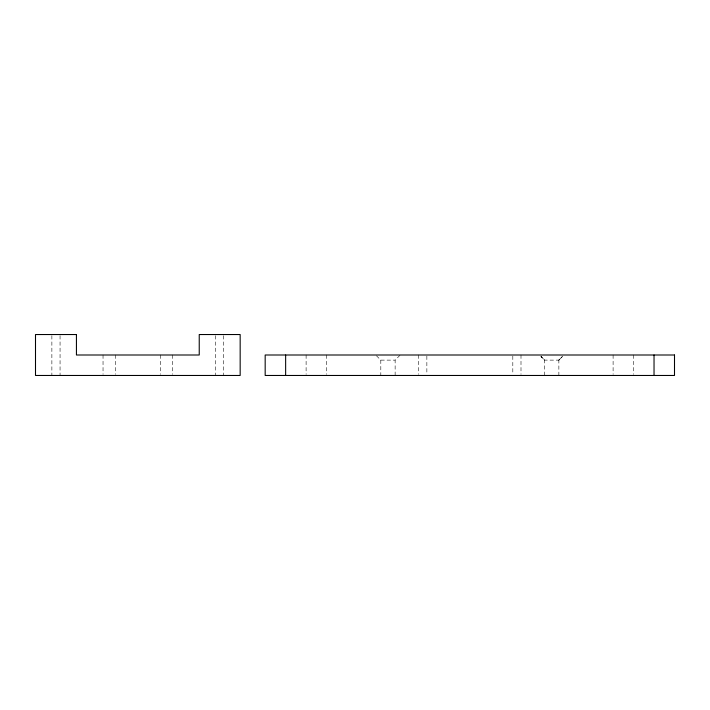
<?xml version="1.0" encoding="UTF-8"?>
<svg xmlns="http://www.w3.org/2000/svg" width="710" height="710" viewBox="0 0 710 710"><rect width="100%" height="100%" fill="white"/><g stroke="black" fill="none" stroke-linecap="round" stroke-linejoin="round"><path stroke-width="0.53" stroke-dasharray="3.55 2.66" d="M544.534 375.466L544.534 360.121L540.94 356.464L544.534 360.121L558.868 360.121L562.453 356.464L558.868 360.121L558.868 375.466M558.868 360.121L562.506 356.464M395.133 375.466L395.133 360.121L400.254 355M376.424 355.728L380.808 360.121L395.133 360.121M540.949 356.464L544.534 360.121M633.568 355L633.568 374.392M613.103 355L613.103 374.392M520.998 355L520.998 374.392M512.815 356.074L512.815 374.392M426.861 356.074L426.861 374.392M418.669 355L418.669 374.392M380.808 360.121L380.808 375.466M326.573 355L326.573 374.392M306.108 355L306.108 374.392M223.597 335.644L223.597 375.466M215.405 335.644L215.405 375.466M172.628 355L172.628 374.392M160.345 355L160.345 374.392M115.322 355L115.322 374.392M103.039 355L103.039 374.392M60.057 335.644L60.057 375.466M51.874 335.644L51.874 375.466"/><path stroke-width="1.06" d="M654.034 355L654.034 375.466M285.642 355L285.642 375.466M76.431 334.534L35.5 334.534L35.5 375.466L240.166 375.466L240.166 334.534L199.235 334.534L199.235 355L76.431 355L76.431 334.534M674.5 355L265.176 355L265.176 375.466L674.5 375.466L674.5 355"/></g></svg>
